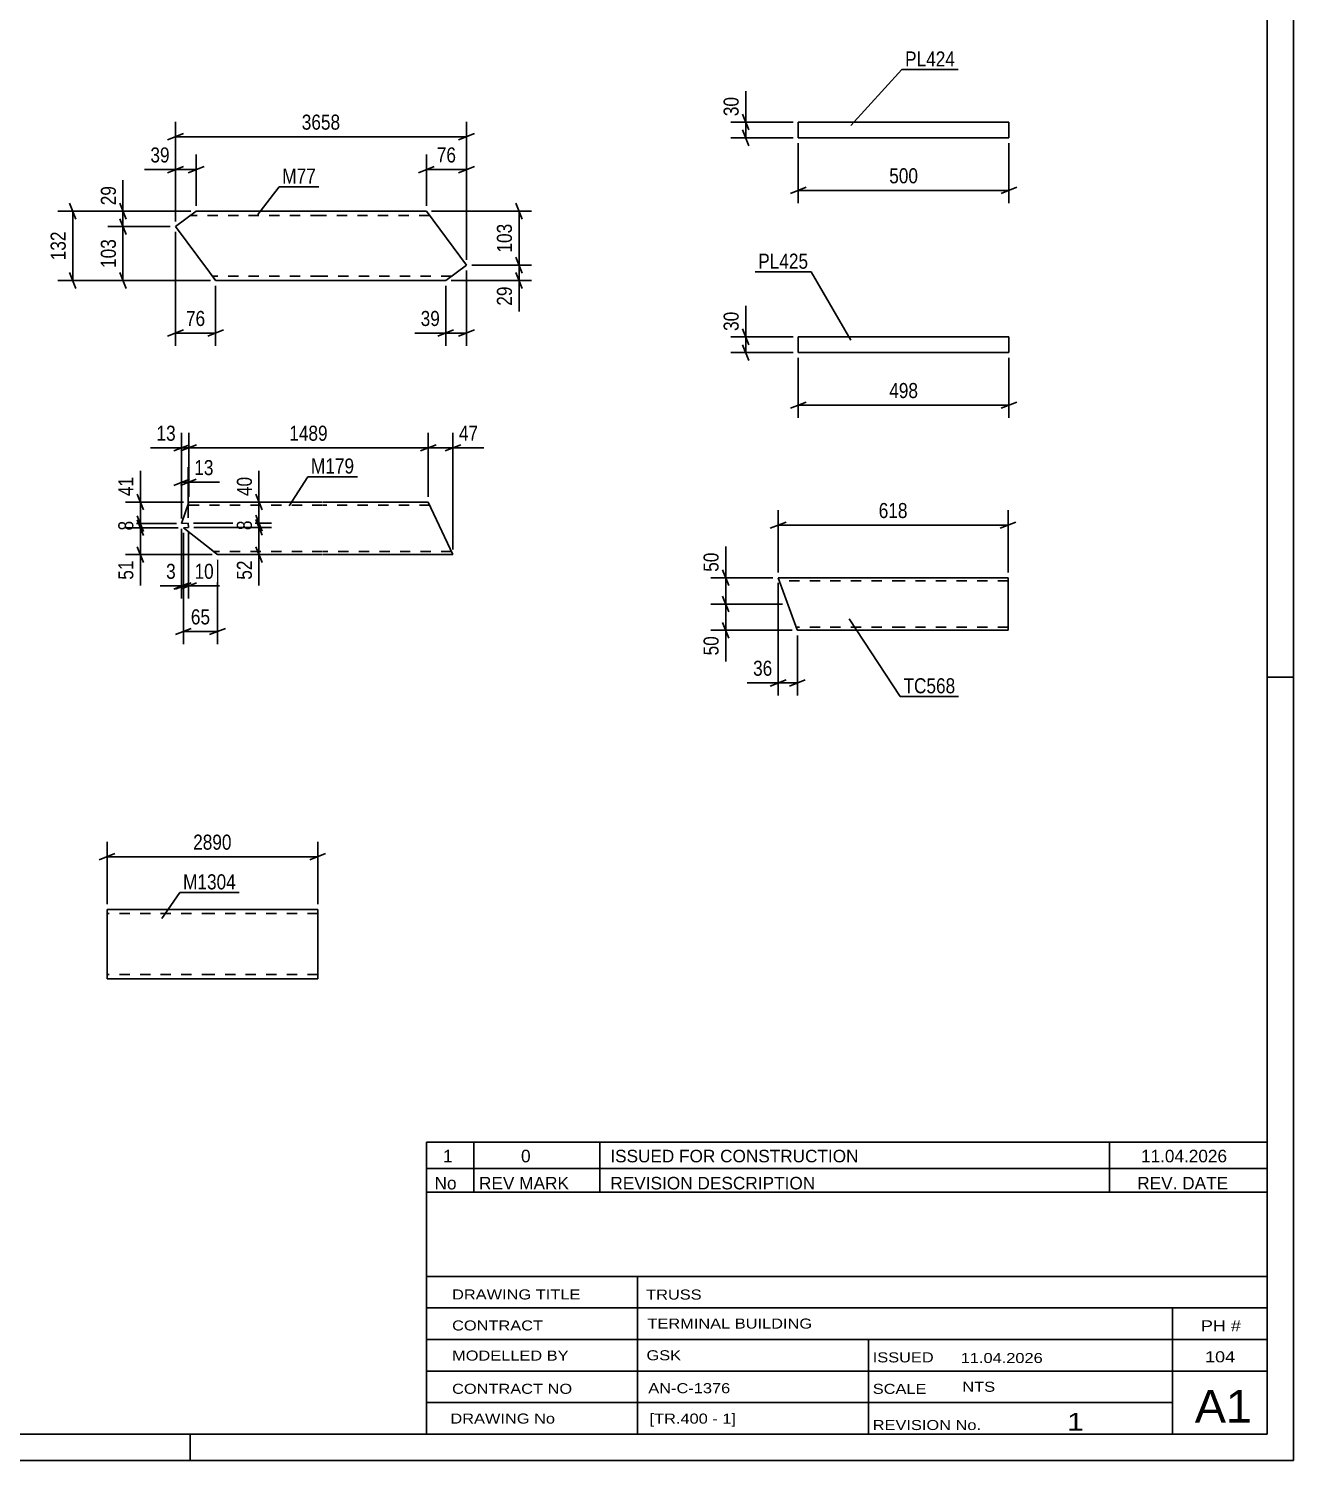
# Model space of a CAD drawing. Header units: millimetres. Extents: x 0 to 594, y 0 to 420.
# Drawn here: x 353.3 to 594, y 0 to 272.4 of the extents above; entities that cross this region are included whole.
import ezdxf

# ---------------------------------------------------------------- set-up
doc = ezdxf.new("R2010")
doc.units = ezdxf.units.MM
doc.linetypes.add('DXK_LINE_DOT2', pattern=[3.9198, 1.9599, -1.9599])
doc.styles.add('Arial Narrow', font='ARIALN.TTF', dxfattribs={"height": 0.2})

# ---------------------------------------------------------------- blocks, each defined once
blk = doc.blocks.new('Unknown-348431186-1135')
at = {"color": 5, "linetype": 'Continuous'}
for p, q in [((594, 0), (594, 420)), ((589, 5), (589, 415)), ((594, 149), (589, 149)), ((5, 5), (589, 5)), ((384, 0), (384, 5)), ((0, 0), (594, 0))]:
    blk.add_line(p, q, dxfattribs=at)
blk = doc.blocks.new('Part-348431186-11068 - 11067')
at = {"color": 2, "linetype": 'Continuous'}
for p, q in [((388.21, 104.83), (368.21, 104.83)), ((368.21, 93.23), (368.21, 104.83)), ((408.31, 104.83), (388.31, 104.83)), ((408.31, 104.83), (408.31, 91.63)), ((368.21, 93.23), (368.21, 91.63)), ((388.21, 91.63), (368.21, 91.63)), ((408.31, 91.63), (388.31, 91.63))]:
    blk.add_line(p, q, dxfattribs=at)
at = {"color": 7, "linetype": 'DXK_LINE_DOT2'}
for p, q in [((388.21, 104.03), (368.21, 104.03)), ((408.31, 104.03), (388.31, 104.03)), ((368.21, 91.75), (368.21, 93.23)), ((368.21, 92.43), (368.21, 92.49)), ((388.21, 92.43), (368.21, 92.43)), ((408.31, 92.43), (388.31, 92.43)), ((408.31, 92.43), (408.31, 92.49))]:
    blk.add_line(p, q, dxfattribs=at)
blk = doc.blocks.new('Part-348431186-11294 - 11293')
at = {"color": 2, "linetype": 'Continuous'}
for p, q in [((499.77, 251.61), (499.77, 254.61)), ((499.77, 254.61), (519.77, 254.61)), ((519.87, 254.61), (539.87, 254.61)), ((539.87, 254.61), (539.87, 251.61)), ((519.77, 251.61), (499.77, 251.61)), ((539.87, 251.61), (519.87, 251.61))]:
    blk.add_line(p, q, dxfattribs=at)
blk = doc.blocks.new('Part-348431186-11031 - 11030')
at = {"color": 2, "linetype": 'Continuous'}
for p, q in [((385.18, 237.66), (381.24, 234.72)), ((385.18, 237.66), (408.88, 237.66)), ((408.98, 237.66), (428.98, 237.66)), ((428.98, 237.66), (436.62, 227.39)), ((387.69, 226.06), (381.24, 234.72)), ((436.62, 227.39), (432.68, 224.46)), ((388.88, 224.46), (387.69, 226.06)), ((408.88, 224.46), (388.88, 224.46)), ((432.68, 224.46), (408.98, 224.46))]:
    blk.add_line(p, q, dxfattribs=at)
at = {"color": 7, "linetype": 'DXK_LINE_DOT2'}
for p, q in [((408.88, 236.86), (384.11, 236.86)), ((429.57, 236.86), (408.98, 236.86)), ((388.79, 224.58), (387.69, 226.06)), ((408.88, 225.26), (388.28, 225.26)), ((433.75, 225.26), (408.98, 225.26))]:
    blk.add_line(p, q, dxfattribs=at)
blk = doc.blocks.new('Part-348431186-11077 - 11076')
at = {"color": 2, "linetype": 'Continuous'}
for p, q in [((519.59, 167.92), (495.95, 167.92)), ((499.56, 158.01), (495.95, 167.92)), ((539.69, 167.92), (519.69, 167.92)), ((539.69, 167.92), (539.69, 157.92)), ((499.59, 157.92), (499.56, 158.01)), ((519.59, 157.92), (499.59, 157.92)), ((539.69, 157.92), (519.69, 157.92))]:
    blk.add_line(p, q, dxfattribs=at)
at = {"color": 7, "linetype": 'DXK_LINE_DOT2'}
for p, q in [((519.59, 167.32), (496.17, 167.32)), ((539.69, 167.32), (519.69, 167.32)), ((499.37, 158.52), (499.35, 158.57)), ((519.59, 158.52), (499.37, 158.52)), ((539.69, 158.52), (519.69, 158.52)), ((539.69, 158.52), (539.69, 158.57))]:
    blk.add_line(p, q, dxfattribs=at)
blk = doc.blocks.new('Part-348431186-11192 - 11191')
at = {"color": 2, "linetype": 'Continuous'}
for p, q in [((383.75, 182.32), (382.4, 178.21)), ((409.24, 182.32), (383.75, 182.32)), ((429.34, 182.32), (409.34, 182.32)), ((434.05, 172.32), (429.34, 182.32)), ((382.4, 178.21), (383.68, 178.3)), ((383.74, 177.5), (382.74, 177.43)), ((387.71, 173.52), (382.74, 177.43)), ((383.68, 178.3), (383.74, 177.5)), ((389.24, 172.32), (387.71, 173.52)), ((409.24, 172.32), (389.24, 172.32)), ((434.05, 172.32), (409.34, 172.32))]:
    blk.add_line(p, q, dxfattribs=at)
at = {"color": 7, "linetype": 'DXK_LINE_DOT2'}
for p, q in [((409.24, 181.72), (383.55, 181.72)), ((429.62, 181.72), (409.34, 181.72)), ((389.12, 172.41), (387.71, 173.52)), ((409.24, 172.92), (388.47, 172.92)), ((433.77, 172.92), (409.34, 172.92)), ((433.77, 172.92), (433.74, 172.97))]:
    blk.add_line(p, q, dxfattribs=at)
blk = doc.blocks.new('Part-348431186-11302 - 11301')
at = {"color": 2, "linetype": 'Continuous'}
for p, q in [((499.77, 210.75), (499.77, 213.75)), ((499.77, 213.75), (519.77, 213.75)), ((519.87, 213.75), (539.87, 213.75)), ((539.87, 213.75), (539.87, 210.75)), ((519.77, 210.75), (499.77, 210.75)), ((539.87, 210.75), (519.87, 210.75))]:
    blk.add_line(p, q, dxfattribs=at)
blk = doc.blocks.new('StraightDimension-348431186-11594 - 11067')
at = {"color": 7, "linetype": 'Continuous'}
for p, q in [((368.21, 105.83), (368.21, 117.68)), ((408.31, 105.83), (408.31, 117.68)), ((369.71, 115.43), (366.71, 114.23)), ((368.21, 114.83), (408.31, 114.83)), ((406.81, 114.23), (409.81, 115.43))]:
    blk.add_line(p, q, dxfattribs=at)
at = {"color": 0}
blk.add_wipeout([(392.52, 115.58), (392.52, 119.78), (384, 119.78), (384, 115.58)], dxfattribs=at)
at = {"color": 3, "style": 'Arial Narrow'}
blk.add_text('2890', height=2.863, dxfattribs=at).set_placement((384.6, 116.18))
blk = doc.blocks.new('StraightDimension-348431186-12025 - 11293')
at = {"color": 7, "linetype": 'Continuous'}
for p, q in [((489.17, 256.11), (490.37, 253.11)), ((498.77, 254.61), (486.92, 254.61)), ((489.77, 251.61), (489.77, 254.61)), ((498.77, 251.61), (486.92, 251.61)), ((490.37, 250.11), (489.17, 253.11))]:
    blk.add_line(p, q, dxfattribs=at)
at = {"color": 0}
blk.add_wipeout([(489.02, 259.99), (484.82, 259.99), (484.82, 255.13), (489.02, 255.13)], dxfattribs=at)
at = {"color": 7, "linetype": 'Continuous'}
blk.add_line((489.77, 254.61), (489.77, 260.51), dxfattribs=at)
blk.add_line((489.77, 254.61), (489.77, 260.51), dxfattribs=at)
at = {"color": 3, "style": 'Arial Narrow'}
blk.add_text('30', height=2.863, rotation=90.0002, dxfattribs=at).set_placement((488.42, 255.73))
blk = doc.blocks.new('StraightDimension-348431186-12029 - 11293')
at = {"color": 7, "linetype": 'Continuous'}
for p, q in [((499.77, 250.61), (499.77, 239.21)), ((539.87, 250.61), (539.87, 239.21)), ((501.27, 242.21), (498.27, 241.01)), ((499.77, 241.61), (539.87, 241.61)), ((538.37, 241.01), (541.37, 242.21))]:
    blk.add_line(p, q, dxfattribs=at)
at = {"color": 0}
blk.add_wipeout([(523.16, 242.36), (523.16, 246.56), (516.48, 246.56), (516.48, 242.36)], dxfattribs=at)
at = {"color": 3, "style": 'Arial Narrow'}
blk.add_text('500', height=2.863, dxfattribs=at).set_placement((517.08, 242.96))
blk = doc.blocks.new('StraightDimension-348431186-11438 - 11030')
at = {"color": 7, "linetype": 'Continuous'}
for p, q in [((381.24, 235.72), (381.24, 248.42)), ((385.18, 238.66), (385.18, 248.42)), ((379.74, 244.97), (382.74, 246.17)), ((381.24, 245.57), (385.18, 245.57)), ((386.68, 246.17), (383.68, 244.97))]:
    blk.add_line(p, q, dxfattribs=at)
at = {"color": 0}
blk.add_wipeout([(380.71, 246.32), (380.71, 250.52), (375.86, 250.52), (375.86, 246.32)], dxfattribs=at)
at = {"color": 7, "linetype": 'Continuous'}
blk.add_line((381.24, 245.57), (375.33, 245.57), dxfattribs=at)
blk.add_line((381.24, 245.57), (375.33, 245.57), dxfattribs=at)
at = {"color": 3, "style": 'Arial Narrow'}
blk.add_text('39', height=2.863, dxfattribs=at).set_placement((376.46, 246.92))
blk = doc.blocks.new('StraightDimension-348431186-11430 - 11030')
at = {"color": 7, "linetype": 'Continuous'}
for p, q in [((381.24, 233.72), (381.24, 212.06)), ((388.88, 223.46), (388.88, 212.06)), ((379.74, 213.86), (382.74, 215.06)), ((381.24, 214.46), (388.88, 214.46)), ((390.38, 215.06), (387.38, 213.86))]:
    blk.add_line(p, q, dxfattribs=at)
at = {"color": 0}
blk.add_wipeout([(387.49, 215.21), (387.49, 219.41), (382.63, 219.41), (382.63, 215.21)], dxfattribs=at)
at = {"color": 3, "style": 'Arial Narrow'}
blk.add_text('76', height=2.863, dxfattribs=at).set_placement((383.23, 215.81))
blk = doc.blocks.new('StraightDimension-348431186-11442 - 11030')
at = {"color": 7, "linetype": 'Continuous'}
for p, q in [((384.18, 237.66), (368.39, 237.66)), ((370.64, 239.16), (371.84, 236.16)), ((371.24, 234.72), (371.24, 237.66)), ((380.24, 234.72), (368.39, 234.72)), ((371.84, 233.22), (370.64, 236.22))]:
    blk.add_line(p, q, dxfattribs=at)
at = {"color": 0}
blk.add_wipeout([(370.49, 243.04), (366.29, 243.04), (366.29, 238.18), (370.49, 238.18)], dxfattribs=at)
at = {"color": 7, "linetype": 'Continuous'}
blk.add_line((371.24, 237.66), (371.24, 243.56), dxfattribs=at)
blk.add_line((371.24, 237.66), (371.24, 243.56), dxfattribs=at)
at = {"color": 3, "style": 'Arial Narrow'}
blk.add_text('29', height=2.863, rotation=90.0002, dxfattribs=at).set_placement((369.89, 238.78))
blk = doc.blocks.new('StraightDimension-348431186-11434 - 11030')
at = {"color": 7, "linetype": 'Continuous'}
for p, q in [((428.98, 238.66), (428.98, 248.42)), ((436.62, 228.39), (436.62, 248.42)), ((427.48, 244.97), (430.48, 246.17)), ((428.98, 245.57), (436.62, 245.57)), ((438.12, 246.17), (435.12, 244.97))]:
    blk.add_line(p, q, dxfattribs=at)
at = {"color": 0}
blk.add_wipeout([(435.23, 246.32), (435.23, 250.52), (430.37, 250.52), (430.37, 246.32)], dxfattribs=at)
at = {"color": 3, "style": 'Arial Narrow'}
blk.add_text('76', height=2.863, dxfattribs=at).set_placement((430.97, 246.92))
blk = doc.blocks.new('StraightDimension-348431186-11426 - 11030')
at = {"color": 7, "linetype": 'Continuous'}
for p, q in [((436.62, 226.39), (436.62, 212.06)), ((432.68, 223.46), (432.68, 212.06)), ((431.18, 213.86), (434.18, 215.06)), ((432.68, 214.46), (436.62, 214.46)), ((438.12, 215.06), (435.12, 213.86))]:
    blk.add_line(p, q, dxfattribs=at)
at = {"color": 0}
blk.add_wipeout([(432.15, 215.21), (432.15, 219.41), (427.3, 219.41), (427.3, 215.21)], dxfattribs=at)
at = {"color": 7, "linetype": 'Continuous'}
blk.add_line((432.68, 214.46), (426.77, 214.46), dxfattribs=at)
blk.add_line((432.68, 214.46), (426.77, 214.46), dxfattribs=at)
at = {"color": 3, "style": 'Arial Narrow'}
blk.add_text('39', height=2.863, dxfattribs=at).set_placement((427.9, 215.81))
blk = doc.blocks.new('StraightDimension-348431186-11443 - 11030')
at = {"color": 7, "linetype": 'Continuous'}
for p, q in [((380.24, 234.72), (368.39, 234.72)), ((370.64, 236.22), (371.84, 233.22)), ((371.24, 224.46), (371.24, 234.72)), ((387.88, 224.46), (368.39, 224.46)), ((371.84, 222.96), (370.64, 225.96))]:
    blk.add_line(p, q, dxfattribs=at)
at = {"color": 0}
blk.add_wipeout([(370.49, 232.93), (366.29, 232.93), (366.29, 226.25), (370.49, 226.25)], dxfattribs=at)
at = {"color": 3, "style": 'Arial Narrow'}
blk.add_text('103', height=2.863, rotation=90.0002, dxfattribs=at).set_placement((369.89, 226.85))
blk = doc.blocks.new('StraightDimension-348431186-11450 - 11030')
at = {"color": 7, "linetype": 'Continuous'}
for p, q in [((429.98, 237.66), (449.02, 237.66)), ((446.02, 239.16), (447.22, 236.16)), ((446.62, 227.39), (446.62, 237.66)), ((447.22, 225.89), (446.02, 228.89)), ((437.62, 227.39), (449.02, 227.39))]:
    blk.add_line(p, q, dxfattribs=at)
at = {"color": 0}
blk.add_wipeout([(445.87, 235.87), (441.67, 235.87), (441.67, 229.18), (445.87, 229.18)], dxfattribs=at)
at = {"color": 3, "style": 'Arial Narrow'}
blk.add_text('103', height=2.863, rotation=90.0002, dxfattribs=at).set_placement((445.27, 229.78))
blk = doc.blocks.new('StraightDimension-348431186-11451 - 11030')
at = {"color": 7, "linetype": 'Continuous'}
for p, q in [((446.02, 228.89), (447.22, 225.89)), ((437.62, 227.39), (449.02, 227.39)), ((446.62, 224.46), (446.62, 227.39)), ((433.68, 224.46), (449.02, 224.46)), ((447.22, 222.96), (446.02, 225.96))]:
    blk.add_line(p, q, dxfattribs=at)
at = {"color": 0}
blk.add_wipeout([(445.87, 223.93), (441.67, 223.93), (441.67, 219.07), (445.87, 219.07)], dxfattribs=at)
at = {"color": 7, "linetype": 'Continuous'}
blk.add_line((446.62, 224.46), (446.62, 218.55), dxfattribs=at)
blk.add_line((446.62, 224.46), (446.62, 218.55), dxfattribs=at)
at = {"color": 3, "style": 'Arial Narrow'}
blk.add_text('29', height=2.863, rotation=90.0002, dxfattribs=at).set_placement((445.27, 219.67))
blk = doc.blocks.new('StraightDimension-348431186-11458 - 11030')
at = {"color": 7, "linetype": 'Continuous'}
for p, q in [((381.24, 235.72), (381.24, 254.66)), ((436.62, 228.39), (436.62, 254.66)), ((382.74, 252.41), (379.74, 251.21)), ((381.24, 251.81), (436.62, 251.81)), ((435.12, 251.21), (438.12, 252.41))]:
    blk.add_line(p, q, dxfattribs=at)
at = {"color": 0}
blk.add_wipeout([(413.19, 252.56), (413.19, 256.76), (404.67, 256.76), (404.67, 252.56)], dxfattribs=at)
at = {"color": 3, "style": 'Arial Narrow'}
blk.add_text('3658', height=2.863, dxfattribs=at).set_placement((405.27, 253.16))
blk = doc.blocks.new('StraightDimension-348431186-17313 - 11030')
at = {"color": 7, "linetype": 'Continuous'}
for p, q in [((384.18, 237.66), (358.84, 237.66)), ((362.29, 236.16), (361.09, 239.16)), ((361.69, 224.46), (361.69, 237.66)), ((387.88, 224.46), (358.84, 224.46)), ((361.09, 225.96), (362.29, 222.96))]:
    blk.add_line(p, q, dxfattribs=at)
at = {"color": 0}
blk.add_wipeout([(360.94, 234.4), (356.74, 234.4), (356.74, 227.71), (360.94, 227.71)], dxfattribs=at)
at = {"color": 3, "style": 'Arial Narrow'}
blk.add_text('132', height=2.863, rotation=90.0002, dxfattribs=at).set_placement((360.34, 228.31))
blk = doc.blocks.new('StraightDimension-348431186-11608 - 11076')
at = {"color": 7, "linetype": 'Continuous'}
for p, q in [((495.95, 168.92), (495.95, 180.77)), ((539.69, 168.92), (539.69, 180.77)), ((497.45, 178.52), (494.45, 177.32)), ((495.95, 177.92), (539.69, 177.92)), ((538.19, 177.32), (541.19, 178.52))]:
    blk.add_line(p, q, dxfattribs=at)
at = {"color": 0}
blk.add_wipeout([(521.16, 178.67), (521.16, 182.87), (514.48, 182.87), (514.48, 178.67)], dxfattribs=at)
at = {"color": 3, "style": 'Arial Narrow'}
blk.add_text('618', height=2.863, dxfattribs=at).set_placement((515.08, 179.27))
blk = doc.blocks.new('StraightDimension-348431186-11598 - 11076')
at = {"color": 7, "linetype": 'Continuous'}
for p, q in [((495.95, 166.92), (495.95, 145.52)), ((499.59, 156.92), (499.59, 145.52)), ((494.45, 147.32), (497.45, 148.52)), ((495.95, 147.92), (499.59, 147.92)), ((501.09, 148.52), (498.09, 147.32))]:
    blk.add_line(p, q, dxfattribs=at)
at = {"color": 0}
blk.add_wipeout([(495.42, 148.67), (495.42, 152.87), (490.57, 152.87), (490.57, 148.67)], dxfattribs=at)
at = {"color": 7, "linetype": 'Continuous'}
blk.add_line((495.95, 147.92), (490.04, 147.92), dxfattribs=at)
blk.add_line((495.95, 147.92), (490.04, 147.92), dxfattribs=at)
at = {"color": 3, "style": 'Arial Narrow'}
blk.add_text('36', height=2.863, dxfattribs=at).set_placement((491.17, 149.27))
blk = doc.blocks.new('StraightDimension-348431186-11602 - 11076')
at = {"color": 7, "linetype": 'Continuous'}
for p, q in [((485.35, 169.42), (486.55, 166.42)), ((494.95, 167.92), (483.1, 167.92)), ((485.95, 162.92), (485.95, 167.92)), ((486.55, 161.42), (485.35, 164.42)), ((496.77, 162.92), (483.1, 162.92))]:
    blk.add_line(p, q, dxfattribs=at)
at = {"color": 0}
blk.add_wipeout([(485.2, 173.3), (481, 173.3), (481, 168.45), (485.2, 168.45)], dxfattribs=at)
at = {"color": 7, "linetype": 'Continuous'}
blk.add_line((485.95, 167.92), (485.95, 173.83), dxfattribs=at)
blk.add_line((485.95, 167.92), (485.95, 173.83), dxfattribs=at)
at = {"color": 3, "style": 'Arial Narrow'}
blk.add_text('50', height=2.863, rotation=90.0002, dxfattribs=at).set_placement((484.6, 169.05))
blk = doc.blocks.new('StraightDimension-348431186-11603 - 11076')
at = {"color": 7, "linetype": 'Continuous'}
for p, q in [((485.35, 164.42), (486.55, 161.42)), ((496.77, 162.92), (483.1, 162.92)), ((485.95, 157.92), (485.95, 162.92)), ((486.55, 156.42), (485.35, 159.42)), ((498.59, 157.92), (483.1, 157.92))]:
    blk.add_line(p, q, dxfattribs=at)
at = {"color": 0}
blk.add_wipeout([(485.2, 157.4), (481, 157.4), (481, 152.54), (485.2, 152.54)], dxfattribs=at)
at = {"color": 7, "linetype": 'Continuous'}
blk.add_line((485.95, 157.92), (485.95, 152.01), dxfattribs=at)
blk.add_line((485.95, 157.92), (485.95, 152.01), dxfattribs=at)
at = {"color": 3, "style": 'Arial Narrow'}
blk.add_text('50', height=2.863, rotation=90.0002, dxfattribs=at).set_placement((484.6, 153.14))
blk = doc.blocks.new('StraightDimension-348431186-18837 - 11191')
at = {"color": 7, "linetype": 'Continuous'}
for p, q in [((373.96, 183.82), (375.16, 180.82)), ((382.75, 182.32), (371.71, 182.32)), ((374.56, 178.21), (374.56, 182.32)), ((381.4, 178.21), (371.71, 178.21)), ((375.16, 176.71), (373.96, 179.71))]:
    blk.add_line(p, q, dxfattribs=at)
at = {"color": 0}
blk.add_wipeout([(373.81, 187.7), (369.61, 187.7), (369.61, 182.85), (373.81, 182.85)], dxfattribs=at)
at = {"color": 7, "linetype": 'Continuous'}
blk.add_line((374.56, 182.32), (374.56, 188.23), dxfattribs=at)
blk.add_line((374.56, 182.32), (374.56, 188.23), dxfattribs=at)
at = {"color": 3, "style": 'Arial Narrow'}
blk.add_text('41', height=2.863, rotation=90.0002, dxfattribs=at).set_placement((373.21, 183.45))
blk = doc.blocks.new('StraightDimension-348431186-18805 - 11191')
at = {"color": 7, "linetype": 'Continuous'}
for p, q in [((382.74, 176.43), (382.74, 155.29)), ((389.24, 171.32), (389.24, 155.29)), ((381.24, 157.09), (384.24, 158.29)), ((390.74, 158.29), (387.74, 157.09)), ((382.74, 157.69), (389.24, 157.69))]:
    blk.add_line(p, q, dxfattribs=at)
at = {"color": 0}
blk.add_wipeout([(388.41, 158.44), (388.41, 162.64), (383.56, 162.64), (383.56, 158.44)], dxfattribs=at)
at = {"color": 3, "style": 'Arial Narrow'}
blk.add_text('65', height=2.863, dxfattribs=at).set_placement((384.16, 159.04))
blk = doc.blocks.new('StraightDimension-348431186-18725 - 11191')
at = {"color": 7, "linetype": 'Continuous'}
for p, q in [((429.34, 183.32), (429.34, 195.48)), ((434.05, 173.32), (434.05, 195.48)), ((427.84, 192.03), (430.84, 193.23)), ((429.34, 192.63), (434.05, 192.63)), ((435.55, 193.23), (432.55, 192.03))]:
    blk.add_line(p, q, dxfattribs=at)
at = {"color": 0}
blk.add_wipeout([(439.43, 193.38), (439.43, 197.58), (434.57, 197.58), (434.57, 193.38)], dxfattribs=at)
at = {"color": 7, "linetype": 'Continuous'}
blk.add_line((434.05, 192.63), (439.95, 192.63), dxfattribs=at)
blk.add_line((434.05, 192.63), (439.95, 192.63), dxfattribs=at)
at = {"color": 3, "style": 'Arial Narrow'}
blk.add_text('47', height=2.863, dxfattribs=at).set_placement((435.17, 193.98))
blk = doc.blocks.new('StraightDimension-348431186-18838 - 11191')
at = {"color": 7, "linetype": 'Continuous'}
for p, q in [((381.4, 178.21), (371.71, 178.21)), ((381.74, 177.43), (371.71, 177.43)), ((373.96, 179.71), (375.16, 176.71)), ((375.16, 175.93), (373.96, 178.93)), ((374.56, 177.43), (374.56, 178.21))]:
    blk.add_line(p, q, dxfattribs=at)
at = {"color": 0}
blk.add_wipeout([(373.81, 179.34), (369.61, 179.34), (369.61, 176.31), (373.81, 176.31)], dxfattribs=at)
at = {"color": 3, "style": 'Arial Narrow'}
blk.add_text('8', height=2.86, rotation=90.0002, dxfattribs=at).set_placement((373.21, 176.91))
blk = doc.blocks.new('StraightDimension-348431186-19356 - 11191')
at = {"color": 7, "linetype": 'Continuous'}
for p, q in [((382.4, 177.21), (382.4, 163.96)), ((382.74, 176.43), (382.74, 163.96)), ((380.9, 165.76), (383.9, 166.96)), ((384.24, 166.96), (381.24, 165.76)), ((382.4, 166.36), (382.74, 166.36))]:
    blk.add_line(p, q, dxfattribs=at)
at = {"color": 0}
blk.add_wipeout([(381.88, 167.11), (381.88, 171.31), (378.85, 171.31), (378.85, 167.11)], dxfattribs=at)
at = {"color": 7, "linetype": 'Continuous'}
blk.add_line((382.4, 166.36), (378.32, 166.36), dxfattribs=at)
blk.add_line((382.4, 166.36), (378.32, 166.36), dxfattribs=at)
at = {"color": 3, "style": 'Arial Narrow'}
blk.add_text('3', height=2.86, dxfattribs=at).set_placement((379.45, 167.71))
blk = doc.blocks.new('StraightDimension-348431186-18726 - 11191')
at = {"color": 7, "linetype": 'Continuous'}
for p, q in [((383.75, 183.32), (383.75, 195.48)), ((429.34, 183.32), (429.34, 195.48)), ((385.25, 193.23), (382.25, 192.03)), ((383.75, 192.63), (429.34, 192.63)), ((427.84, 192.03), (430.84, 193.23))]:
    blk.add_line(p, q, dxfattribs=at)
at = {"color": 0}
blk.add_wipeout([(410.8, 193.38), (410.8, 197.58), (402.29, 197.58), (402.29, 193.38)], dxfattribs=at)
at = {"color": 3, "style": 'Arial Narrow'}
blk.add_text('1489', height=2.863, dxfattribs=at).set_placement((402.89, 193.98))
blk = doc.blocks.new('StraightDimension-348431186-18727 - 11191')
at = {"color": 7, "linetype": 'Continuous'}
for p, q in [((382.4, 179.21), (382.4, 195.48)), ((383.75, 183.32), (383.75, 195.48)), ((380.9, 192.03), (383.9, 193.23)), ((385.25, 193.23), (382.25, 192.03)), ((382.4, 192.63), (383.75, 192.63))]:
    blk.add_line(p, q, dxfattribs=at)
at = {"color": 0}
blk.add_wipeout([(381.88, 193.38), (381.88, 197.58), (377.02, 197.58), (377.02, 193.38)], dxfattribs=at)
at = {"color": 7, "linetype": 'Continuous'}
blk.add_line((382.4, 192.63), (376.49, 192.63), dxfattribs=at)
blk.add_line((382.4, 192.63), (376.49, 192.63), dxfattribs=at)
at = {"color": 3, "style": 'Arial Narrow'}
blk.add_text('13', height=2.863, dxfattribs=at).set_placement((377.62, 193.98))
blk = doc.blocks.new('StraightDimension-348431186-18839 - 11191')
at = {"color": 7, "linetype": 'Continuous'}
for p, q in [((381.74, 177.43), (371.71, 177.43)), ((373.96, 178.93), (375.16, 175.93)), ((374.56, 172.32), (374.56, 177.43)), ((388.24, 172.32), (371.71, 172.32)), ((375.16, 170.82), (373.96, 173.82))]:
    blk.add_line(p, q, dxfattribs=at)
at = {"color": 0}
blk.add_wipeout([(373.81, 171.8), (369.61, 171.8), (369.61, 166.94), (373.81, 166.94)], dxfattribs=at)
at = {"color": 7, "linetype": 'Continuous'}
blk.add_line((374.56, 172.32), (374.56, 166.42), dxfattribs=at)
blk.add_line((374.56, 172.32), (374.56, 166.42), dxfattribs=at)
at = {"color": 3, "style": 'Arial Narrow'}
blk.add_text('51', height=2.863, rotation=90.0002, dxfattribs=at).set_placement((373.21, 167.54))
blk = doc.blocks.new('StraightDimension-348431186-18927 - 11191')
at = {"color": 7, "linetype": 'Continuous'}
for p, q in [((396.53, 183.82), (397.73, 180.82)), ((384.75, 182.32), (399.53, 182.32)), ((397.73, 176.8), (396.53, 179.8)), ((397.13, 178.3), (397.13, 182.32)), ((384.68, 178.3), (399.53, 178.3))]:
    blk.add_line(p, q, dxfattribs=at)
at = {"color": 0}
blk.add_wipeout([(396.38, 187.7), (392.18, 187.7), (392.18, 182.85), (396.38, 182.85)], dxfattribs=at)
at = {"color": 7, "linetype": 'Continuous'}
blk.add_line((397.13, 182.32), (397.13, 188.23), dxfattribs=at)
blk.add_line((397.13, 182.32), (397.13, 188.23), dxfattribs=at)
at = {"color": 3, "style": 'Arial Narrow'}
blk.add_text('40', height=2.863, rotation=90.0002, dxfattribs=at).set_placement((395.78, 183.45))
blk = doc.blocks.new('StraightDimension-348431186-18928 - 11191')
at = {"color": 7, "linetype": 'Continuous'}
for p, q in [((396.53, 179.8), (397.73, 176.8)), ((384.68, 178.3), (399.53, 178.3)), ((384.74, 177.5), (399.53, 177.5)), ((397.73, 176), (396.53, 179)), ((397.13, 177.5), (397.13, 178.3))]:
    blk.add_line(p, q, dxfattribs=at)
at = {"color": 0}
blk.add_wipeout([(396.38, 179.41), (392.18, 179.41), (392.18, 176.38), (396.38, 176.38)], dxfattribs=at)
at = {"color": 3, "style": 'Arial Narrow'}
blk.add_text('8', height=2.86, rotation=90.0002, dxfattribs=at).set_placement((395.78, 176.98))
blk = doc.blocks.new('StraightDimension-348431186-18929 - 11191')
at = {"color": 7, "linetype": 'Continuous'}
for p, q in [((384.74, 177.5), (399.53, 177.5)), ((396.53, 179), (397.73, 176)), ((397.13, 172.32), (397.13, 177.5)), ((390.24, 172.32), (399.53, 172.32)), ((397.73, 170.82), (396.53, 173.82))]:
    blk.add_line(p, q, dxfattribs=at)
at = {"color": 0}
blk.add_wipeout([(396.38, 171.8), (392.18, 171.8), (392.18, 166.94), (396.38, 166.94)], dxfattribs=at)
at = {"color": 7, "linetype": 'Continuous'}
blk.add_line((397.13, 172.32), (397.13, 166.42), dxfattribs=at)
blk.add_line((397.13, 172.32), (397.13, 166.42), dxfattribs=at)
at = {"color": 3, "style": 'Arial Narrow'}
blk.add_text('52', height=2.863, rotation=90.0002, dxfattribs=at).set_placement((395.78, 167.54))
blk = doc.blocks.new('StraightDimension-348431186-19355 - 11191')
at = {"color": 7, "linetype": 'Continuous'}
for p, q in [((382.74, 176.43), (382.74, 163.96)), ((383.74, 176.5), (383.74, 163.96)), ((381.24, 165.76), (384.24, 166.96)), ((385.24, 166.96), (382.24, 165.76)), ((382.74, 166.36), (383.74, 166.36))]:
    blk.add_line(p, q, dxfattribs=at)
at = {"color": 0}
blk.add_wipeout([(389.12, 167.11), (389.12, 171.31), (384.26, 171.31), (384.26, 167.11)], dxfattribs=at)
at = {"color": 7, "linetype": 'Continuous'}
blk.add_line((383.74, 166.36), (389.64, 166.36), dxfattribs=at)
blk.add_line((383.74, 166.36), (389.64, 166.36), dxfattribs=at)
at = {"color": 3, "style": 'Arial Narrow'}
blk.add_text('10', height=2.863, dxfattribs=at).set_placement((384.86, 167.71))
blk = doc.blocks.new('StraightDimension-348431186-19414 - 11191')
at = {"color": 7, "linetype": 'Continuous'}
for p, q in [((382.4, 179.21), (382.4, 188.94)), ((383.68, 179.3), (383.68, 188.94)), ((380.9, 185.49), (383.9, 186.69)), ((385.18, 186.69), (382.18, 185.49)), ((382.4, 186.09), (383.68, 186.09))]:
    blk.add_line(p, q, dxfattribs=at)
at = {"color": 0}
blk.add_wipeout([(389.06, 186.84), (389.06, 191.04), (384.21, 191.04), (384.21, 186.84)], dxfattribs=at)
at = {"color": 7, "linetype": 'Continuous'}
blk.add_line((383.68, 186.09), (389.59, 186.09), dxfattribs=at)
blk.add_line((383.68, 186.09), (389.59, 186.09), dxfattribs=at)
at = {"color": 3, "style": 'Arial Narrow'}
blk.add_text('13', height=2.863, dxfattribs=at).set_placement((384.81, 187.44))
blk = doc.blocks.new('StraightDimension-348431186-12033 - 11301')
at = {"color": 7, "linetype": 'Continuous'}
for p, q in [((489.17, 215.25), (490.37, 212.25)), ((498.77, 213.75), (486.92, 213.75)), ((489.77, 210.75), (489.77, 213.75)), ((498.77, 210.75), (486.92, 210.75)), ((490.37, 209.25), (489.17, 212.25))]:
    blk.add_line(p, q, dxfattribs=at)
at = {"color": 0}
blk.add_wipeout([(489.02, 219.13), (484.82, 219.13), (484.82, 214.27), (489.02, 214.27)], dxfattribs=at)
at = {"color": 7, "linetype": 'Continuous'}
blk.add_line((489.77, 213.75), (489.77, 219.65), dxfattribs=at)
blk.add_line((489.77, 213.75), (489.77, 219.65), dxfattribs=at)
at = {"color": 3, "style": 'Arial Narrow'}
blk.add_text('30', height=2.863, rotation=90.0002, dxfattribs=at).set_placement((488.42, 214.87))
blk = doc.blocks.new('StraightDimension-348431186-12037 - 11301')
at = {"color": 7, "linetype": 'Continuous'}
for p, q in [((499.77, 209.75), (499.77, 198.35)), ((539.87, 209.75), (539.87, 198.35)), ((501.27, 201.35), (498.27, 200.15)), ((499.77, 200.75), (539.87, 200.75)), ((538.37, 200.15), (541.37, 201.35))]:
    blk.add_line(p, q, dxfattribs=at)
at = {"color": 0}
blk.add_wipeout([(523.16, 201.5), (523.16, 205.7), (516.48, 205.7), (516.48, 201.5)], dxfattribs=at)
at = {"color": 3, "style": 'Arial Narrow'}
blk.add_text('498', height=2.863, dxfattribs=at).set_placement((517.08, 202.1))
blk = doc.blocks.new('Mark-348431186-12268 - 11067')
at = {"color": 0}
blk.add_wipeout([(392.74, 108.63), (392.74, 111.63), (382.68, 111.63), (382.68, 108.63)], dxfattribs=at)
blk.add_wipeout([(392.74, 108.63), (392.74, 111.63), (382.68, 111.63), (382.68, 108.63)], dxfattribs=at)
at = {"color": 30, "linetype": 'Continuous'}
for p, q in [((378.61, 103.08), (382.08, 108.03)), ((382.08, 108.03), (393.34, 108.03))]:
    blk.add_line(p, q, dxfattribs=at)
at = {"color": 3, "style": 'Arial Narrow'}
blk.add_text('M1304', height=2.863, dxfattribs=at).set_placement((382.68, 108.63))
blk = doc.blocks.new('Mark-348431186-12331 - 11293')
at = {"color": 0}
blk.add_wipeout([(529.6, 265.18), (529.6, 268.18), (520.1, 268.18), (520.1, 265.18)], dxfattribs=at)
blk.add_wipeout([(529.6, 265.18), (529.6, 268.18), (520.1, 268.18), (520.1, 265.18)], dxfattribs=at)
at = {"color": 30, "linetype": 'Continuous'}
for p, q in [((509.79, 253.98), (519.5, 264.58)), ((519.5, 264.58), (530.2, 264.58))]:
    blk.add_line(p, q, dxfattribs=at)
at = {"color": 3, "style": 'Arial Narrow'}
blk.add_text('PL424', height=2.863, dxfattribs=at).set_placement((520.1, 265.18))
blk = doc.blocks.new('Unknown-348431186-21504')
at = {"color": 7, "linetype": 'Continuous'}
for p, q in [((429, 51.05), (429, 5)), ((429, 51.05), (589, 51.05)), ((589, 51), (589, 5)), ((429, 35), (589, 35)), ((469.14, 35), (469.14, 5)), ((429, 29), (589, 29)), ((571, 5.05), (571, 29.05)), ((429, 23), (589, 23)), ((513.14, 23), (513.14, 5)), ((429, 17), (589, 17)), ((429, 11), (571, 11)), ((429, 5), (589, 5))]:
    blk.add_line(p, q, dxfattribs=at)
at = {"color": 7, "style": 'Arial Narrow'}
for s, height, width, p in [('DRAWING TITLE', 1.9089, 1.425378, (433.88, 30.61)), ('TRUSS  ', 1.909, 1.425378, (470.81, 30.59)), ('CONTRACT', 1.909, 1.425378, (433.88, 24.71)), ('TERMINAL BUILDING', 1.9089, 1.425378, (471.06, 25.07)), ('MODELLED BY', 1.9089, 1.425378, (433.88, 18.98)), ('GSK', 1.909, 1.425378, (470.88, 19.04)), ('ISSUED', 1.909, 1.425378, (513.94, 18.64)), ('11.04.2026', 1.909, 1.425378, (530.69, 18.52)), ('CONTRACT NO', 1.9089, 1.425378, (433.88, 12.66)), ('AN-C-1376', 1.909, 1.425378, (471.23, 12.78)), ('SCALE', 1.909, 1.425378, (513.94, 12.65)), ('A1', 6.204, 1.25, (575.24, 7.2)), ('DRAWING No', 1.909, 1.425378, (433.56, 7)), ('[TR.400 - 1]', 1.9089, 1.425378, (471.46, 6.99)), ('1', 3.34, 1.5, (550.91, 5.68)), ('REVISION No.', 1.9089, 1.425378, (513.94, 5.77))]:
    blk.add_text(s, height=height, dxfattribs=dict(at, width=width)).set_placement(p)
at = {"color": 7, "linetype": 'Continuous', "style": 'Arial Narrow'}
for s, height, width, p in [('PH #', 2.1, 1.42538, (576.4, 24.55)), ('104', 2.1, 1.42538, (577.19, 18.65)), ('NTS', 1.909, 1.425378, (531, 13.05))]:
    blk.add_text(s, height=height, dxfattribs=dict(at, width=width)).set_placement(p)
blk = doc.blocks.new('Unknown-348431186-21505')
at = {"color": 7, "linetype": 'Continuous'}
for p, q in [((429, 60.55), (589, 60.55)), ((589, 60.55), (429, 60.55)), ((429, 60.55), (429, 55.55)), ((438, 60.55), (438, 55.55)), ((462, 60.55), (462, 55.55)), ((559, 60.55), (559, 55.55)), ((589, 60.55), (589, 55.55)), ((429, 55.55), (589, 55.55)), ((429, 55.55), (429, 51.05)), ((429, 55.55), (589, 55.55)), ((438, 55.55), (438, 51.05)), ((462, 55.55), (462, 51.05)), ((559, 55.55), (559, 51.05)), ((589, 55.55), (589, 51.05)), ((589, 51.05), (429, 51.05))]:
    blk.add_line(p, q, dxfattribs=at)
at = {"color": 7, "linetype": 'Continuous', "style": 'Arial Narrow'}
for s, height, width, p in [('1', 2.39, 1.196471, (432.16, 56.7)), ('0', 2.39, 1.196471, (447, 56.7)), ('ISSUED FOR CONSTRUCTION', 2.3861, 1.196471, (464, 56.7)), ('11.04.2026', 2.386, 1.196471, (565, 56.7)), ('No', 2.386, 1.2, (430.54, 51.55)), ('REV MARK', 2.386, 1.2, (439, 51.55)), ('REVISION DESCRIPTION', 2.3861, 1.2, (464, 51.55)), ('REV. DATE', 2.386, 1.2, (564.28, 51.55))]:
    blk.add_text(s, height=height, dxfattribs=dict(at, width=width)).set_placement(p)
blk = doc.blocks.new('Mark-348431186-12253 - 11030')
at = {"color": 0}
blk.add_wipeout([(407.95, 242.91), (407.95, 245.91), (401.56, 245.91), (401.56, 242.91)], dxfattribs=at)
blk.add_wipeout([(407.95, 242.91), (407.95, 245.91), (401.56, 245.91), (401.56, 242.91)], dxfattribs=at)
at = {"color": 30, "linetype": 'Continuous'}
for p, q in [((396.91, 237.05), (400.96, 242.31)), ((400.96, 242.31), (408.55, 242.31))]:
    blk.add_line(p, q, dxfattribs=at)
at = {"color": 3, "style": 'Arial Narrow'}
blk.add_text('M77', height=2.863, dxfattribs=at).set_placement((401.56, 242.91))
blk = doc.blocks.new('Mark-348431186-12271 - 11076')
at = {"color": 0}
blk.add_wipeout([(529.65, 145.93), (529.65, 148.93), (519.79, 148.93), (519.79, 145.93)], dxfattribs=at)
blk.add_wipeout([(529.65, 145.93), (529.65, 148.93), (519.79, 148.93), (519.79, 145.93)], dxfattribs=at)
at = {"color": 30, "linetype": 'Continuous'}
for p, q in [((509.48, 160.13), (519.19, 145.33)), ((519.19, 145.33), (530.25, 145.33))]:
    blk.add_line(p, q, dxfattribs=at)
at = {"color": 3, "style": 'Arial Narrow'}
blk.add_text('TC568', height=2.863, dxfattribs=at).set_placement((519.79, 145.93))
blk = doc.blocks.new('Mark-348431186-12298 - 11191')
at = {"color": 0}
blk.add_wipeout([(415.25, 187.74), (415.25, 190.74), (407.02, 190.74), (407.02, 187.74)], dxfattribs=at)
blk.add_wipeout([(415.25, 187.74), (415.25, 190.74), (407.02, 190.74), (407.02, 187.74)], dxfattribs=at)
at = {"color": 30, "linetype": 'Continuous'}
for p, q in [((402.86, 181.57), (406.42, 187.14)), ((406.42, 187.14), (415.85, 187.14))]:
    blk.add_line(p, q, dxfattribs=at)
at = {"color": 3, "style": 'Arial Narrow'}
blk.add_text('M179', height=2.863, dxfattribs=at).set_placement((407.02, 187.74))
blk = doc.blocks.new('Mark-348431186-12334 - 11301')
at = {"color": 0}
blk.add_wipeout([(501.65, 226.71), (501.65, 229.71), (492.15, 229.71), (492.15, 226.71)], dxfattribs=at)
blk.add_wipeout([(501.65, 226.71), (501.65, 229.71), (492.15, 229.71), (492.15, 226.71)], dxfattribs=at)
at = {"color": 30, "linetype": 'Continuous'}
for p in [(491.55, 226.11), (509.75, 213.12)]:
    blk.add_line(p, (502.25, 226.11), dxfattribs=at)
at = {"color": 3, "style": 'Arial Narrow'}
blk.add_text('PL425', height=2.863, dxfattribs=at).set_placement((492.15, 226.71))

msp = doc.modelspace()

# ---------------------------------------------------------------- block references
for name in ['Unknown-348431186-1135', 'Part-348431186-11294 - 11293', 'Part-348431186-11031 - 11030', 'Part-348431186-11302 - 11301', 'Part-348431186-11192 - 11191', 'Part-348431186-11077 - 11076', 'Part-348431186-11068 - 11067', 'Unknown-348431186-21505', 'Unknown-348431186-21504']:
    msp.add_blockref(name, (0, 0))

# ---------------------------------------------------------------- next in the draw order: block references
for name in ['Mark-348431186-12331 - 11293', 'StraightDimension-348431186-12025 - 11293', 'StraightDimension-348431186-11438 - 11030', 'StraightDimension-348431186-11434 - 11030', 'StraightDimension-348431186-11430 - 11030', 'StraightDimension-348431186-11426 - 11030', 'StraightDimension-348431186-12033 - 11301', 'StraightDimension-348431186-18725 - 11191', 'StraightDimension-348431186-18837 - 11191', 'StraightDimension-348431186-11608 - 11076', 'StraightDimension-348431186-11598 - 11076', 'Mark-348431186-12271 - 11076', 'StraightDimension-348431186-11594 - 11067']:
    msp.add_blockref(name, (0, 0))

# ---------------------------------------------------------------- next in the draw order: block references
for name in ['StraightDimension-348431186-12029 - 11293', 'StraightDimension-348431186-11442 - 11030', 'StraightDimension-348431186-11450 - 11030', 'Mark-348431186-12334 - 11301', 'StraightDimension-348431186-12037 - 11301', 'StraightDimension-348431186-18726 - 11191', 'StraightDimension-348431186-18805 - 11191', 'StraightDimension-348431186-11602 - 11076', 'Mark-348431186-12268 - 11067']:
    msp.add_blockref(name, (0, 0))

# ---------------------------------------------------------------- next in the draw order: block references
for name in ['StraightDimension-348431186-11443 - 11030', 'StraightDimension-348431186-11451 - 11030', 'Mark-348431186-12298 - 11191', 'StraightDimension-348431186-18838 - 11191', 'StraightDimension-348431186-11603 - 11076']:
    msp.add_blockref(name, (0, 0))

# ---------------------------------------------------------------- next in the draw order: block references
for name in ['StraightDimension-348431186-11458 - 11030', 'StraightDimension-348431186-18727 - 11191', 'StraightDimension-348431186-19356 - 11191']:
    msp.add_blockref(name, (0, 0))

# ---------------------------------------------------------------- next in the draw order: block references
for name in ['Mark-348431186-12253 - 11030', 'StraightDimension-348431186-17313 - 11030', 'StraightDimension-348431186-18839 - 11191']:
    msp.add_blockref(name, (0, 0))

# ---------------------------------------------------------------- next in the draw order: block references
msp.add_blockref('StraightDimension-348431186-18927 - 11191', (0, 0))

# ---------------------------------------------------------------- next in the draw order: block references
msp.add_blockref('StraightDimension-348431186-18928 - 11191', (0, 0))

# ---------------------------------------------------------------- next in the draw order: block references
msp.add_blockref('StraightDimension-348431186-18929 - 11191', (0, 0))

# ---------------------------------------------------------------- next in the draw order: block references
for name in ['StraightDimension-348431186-19414 - 11191', 'StraightDimension-348431186-19355 - 11191']:
    msp.add_blockref(name, (0, 0))

doc.saveas('drawing.dxf')
